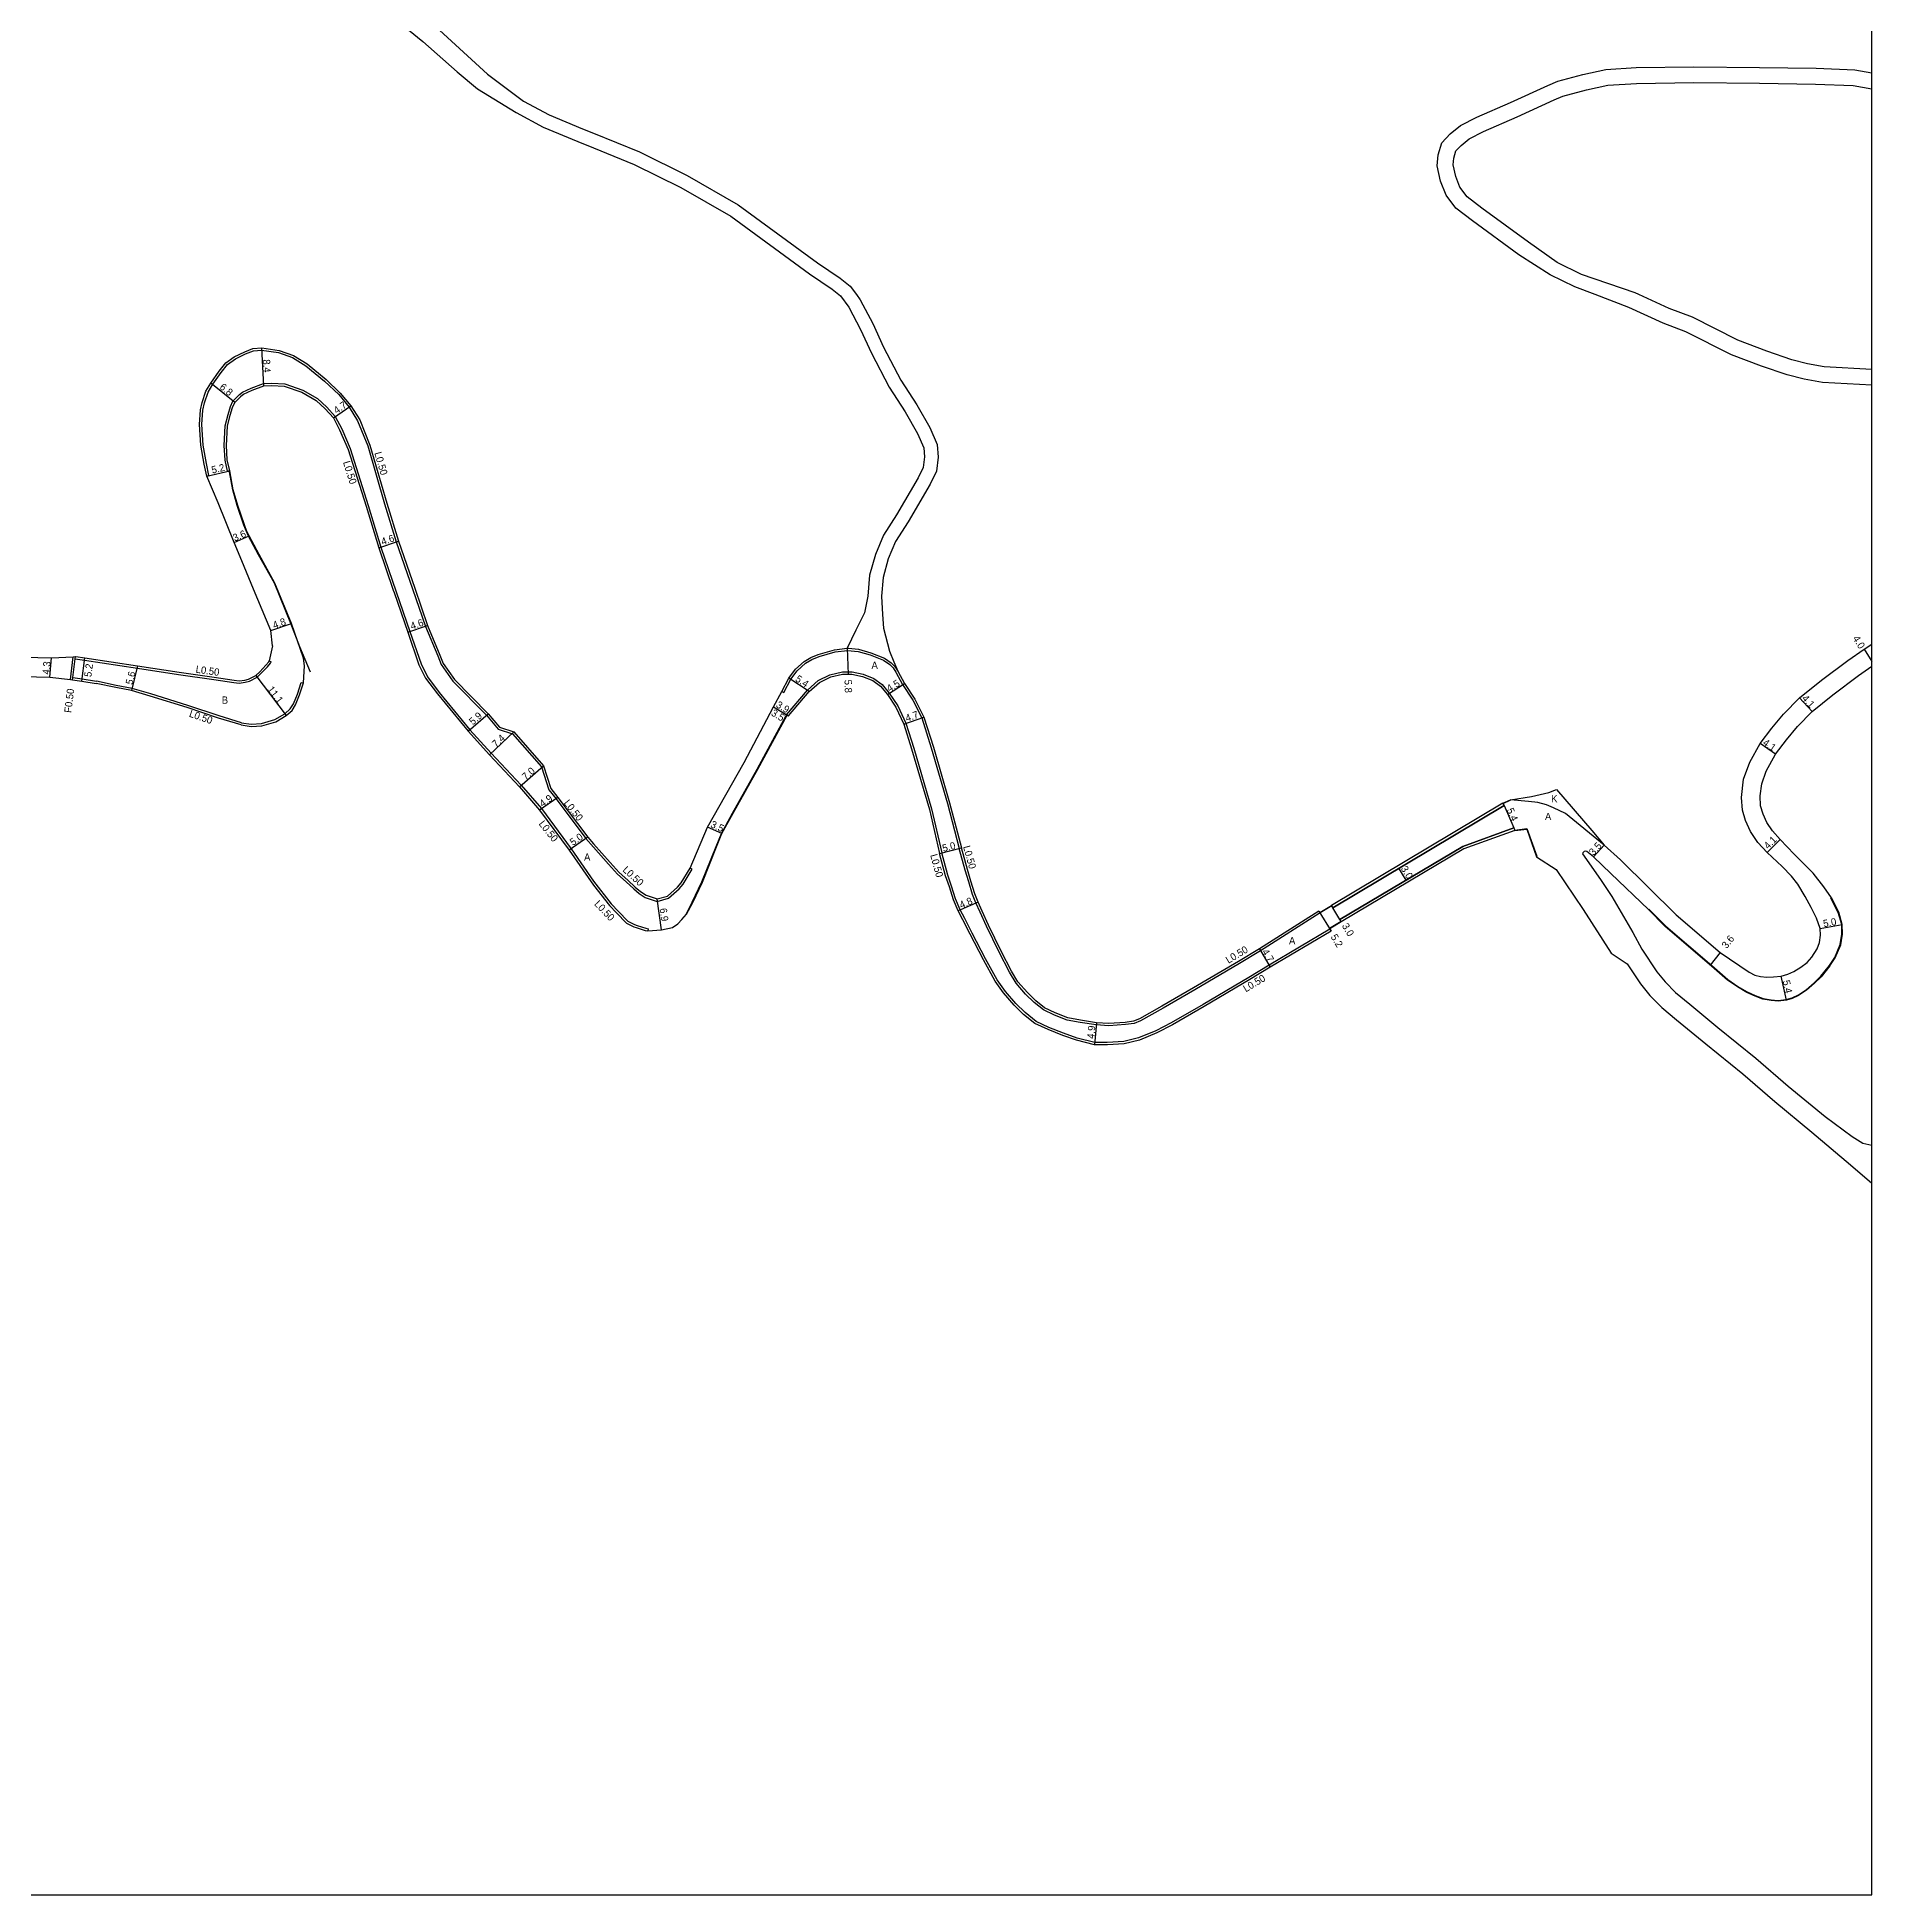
# Model space of a CAD drawing. Header units: metres. Extents: x -17600 to -16000, y -79800 to -78600.
# Drawn here: x -16404.9 to -16000, y -79800 to -79389.9 of the extents above; entities that cross this region are included whole.
import ezdxf

# ---------------------------------------------------------------- set-up
doc = ezdxf.new("R2010")
doc.units = ezdxf.units.M
doc.header["$LTSCALE"] = 2.5
for name, color, linetype in [('側溝・桝', 7, 'Continuous'), ('図郭', 7, 'Continuous'), ('幅員', 7, 'Continuous'), ('歩道・分離帯・安全施設', 7, 'Continuous'), ('舗装', 7, 'Continuous'), ('道路', 7, 'Continuous')]:
    doc.layers.add(name, color=color, linetype=linetype)
doc.styles.get("Standard").update_dxf_attribs({"font": ''})
doc.styles.get('Standard').set_extended_font_data('@MS PGothic')

msp = doc.modelspace()

# ---------------------------------------------------------------- linework, layer by layer
at = {"layer": '側溝・桝'}
for points in [[(-16367.49, -79486.83), (-16367.01, -79486.68), (-16367.59, -79484.06), (-16368.27, -79479.97), (-16368.61, -79475.44), (-16368.36, -79472.29), (-16368.03, -79470.69), (-16367.22, -79468.32), (-16366.19, -79466.56), (-16364.35, -79463.97), (-16362.93, -79462.21), (-16361.16, -79460.95), (-16358.92, -79459.85), (-16357.18, -79459.18), (-16355.39, -79459.01), (-16351.63, -79459.58), (-16348.57, -79460.64), (-16345.66, -79462.46), (-16341.49, -79465.85), (-16338.38, -79468.85), (-16336.1, -79471.61), (-16334.2, -79474.66), (-16331.98, -79480.15), (-16328.26, -79492.94), (-16325.68, -79501.35), (-16322.07, -79511.72), (-16319.23, -79520.01), (-16316.52, -79526.53), (-16315.75, -79528.41), (-16313.2, -79532.07), (-16305.76, -79539.63), (-16303.15, -79542.71), (-16300, -79543.72), (-16293.62, -79551.03), (-16291.98, -79556.05), (-16290.41, -79558.04), (-16283.8, -79566.84)], [(-16362.42, -79485.67), (-16362.91, -79485.77), (-16363.46, -79483.29), (-16363.63, -79480.11), (-16363.43, -79475.74), (-16362.81, -79473.22), (-16362.27, -79471.49), (-16361.75, -79470.29), (-16360.34, -79468.87), (-16360.28, -79468.82), (-16359.62, -79468.33), (-16357.67, -79467.41), (-16355, -79466.4), (-16353.12, -79466.32), (-16350.3, -79466.49), (-16346.28, -79467.86), (-16343.07, -79469.71), (-16340.97, -79471.65), (-16339.14, -79473.7), (-16337.72, -79476.43), (-16335.82, -79480.76), (-16331.85, -79493.35), (-16329.08, -79502.54), (-16325.68, -79512.39), (-16322.65, -79521.15), (-16320.2, -79528.29), (-16318.76, -79531.17), (-16316.18, -79534.59), (-16309.46, -79542.84), (-16304.73, -79548.02), (-16298.07, -79555.07), (-16293.64, -79560.23), (-16287.1, -79569.1), (-16282.14, -79576.27)], [(-16397.6, -79531.72), (-16396.98, -79526.69)], [(-16397.11, -79531.79), (-16397.05, -79531.29), (-16396.53, -79527.14), (-16396.47, -79526.66)], [(-16240.55, -79534.36), (-16240.12, -79534.61), (-16238.62, -79531.69), (-16237.16, -79529.81), (-16235.35, -79528.15), (-16233.94, -79527.35), (-16232.35, -79526.67), (-16228.84, -79525.65), (-16226.11, -79525.3)], [(-16226.17, -79524.81), (-16225.88, -79524.82), (-16223.64, -79525.04), (-16220.94, -79525.83), (-16217.9, -79527.04), (-16216.42, -79528.06), (-16215.62, -79528.84), (-16214.94, -79529.88)], [(-16226.11, -79525.3), (-16223.73, -79525.54), (-16221.11, -79526.31), (-16218.14, -79527.49), (-16216.74, -79528.45), (-16216.01, -79529.16), (-16215.39, -79530.1), (-16213.92, -79532.85), (-16211.66, -79536.3), (-16209.69, -79540.2), (-16207.58, -79546.78), (-16204.04, -79559.11), (-16201.41, -79569.02)], [(-16396.53, -79527.14), (-16394.47, -79527.43), (-16382.82, -79529.24), (-16373.7, -79530.63), (-16365.96, -79531.71), (-16361.52, -79532.38), (-16360.31, -79532.52), (-16358.99, -79532.35), (-16358.09, -79532.11), (-16356.39, -79531.25), (-16355.47, -79530.36), (-16354.06, -79528.9), (-16353.41, -79528.12), (-16353.27, -79527.86)], [(-16353.72, -79527.62), (-16353.27, -79527.86)], [(-16239.43, -79539.59), (-16239.54, -79539.52), (-16234.9, -79534.05), (-16232.53, -79531.95), (-16229.95, -79530.7), (-16227.21, -79530.04), (-16225.97, -79530.05), (-16225.07, -79530.06), (-16222.62, -79530.58), (-16220.24, -79531.54), (-16218.46, -79532.85), (-16216.88, -79534.71), (-16214.96, -79537.57), (-16213.19, -79541.4), (-16211.44, -79546.91), (-16207.54, -79560.28), (-16205.28, -79570.01)], [(-16397.05, -79531.29), (-16397.03, -79531.3), (-16395.03, -79531.59), (-16391.8, -79532.08)], [(-16359.82, -79541.28), (-16364.76, -79539.77), (-16371.69, -79537.45), (-16379.84, -79534.92), (-16383.97, -79533.69), (-16387.5, -79533.02), (-16391.8, -79532.08)], [(-16359.82, -79541.28), (-16357.7, -79541.57), (-16355.42, -79541.43), (-16352.49, -79540.59), (-16350.28, -79539.28), (-16349.06, -79538.23), (-16348.36, -79537.09), (-16347.48, -79534.98), (-16346.67, -79532.38), (-16346.17, -79532.47)], [(-16283.8, -79566.84), (-16282.14, -79568.74)], [(-16282.14, -79568.74), (-16278.83, -79572.47), (-16276.81, -79574.67), (-16274.91, -79576.4), (-16273.24, -79577.92), (-16272.05, -79578.94), (-16270.77, -79579.82), (-16268.1, -79580.7), (-16265.61, -79580), (-16263.26, -79577.93), (-16262.37, -79576.9), (-16260.37, -79573.61), (-16260.82, -79573.38)], [(-16154.61, -79607.52), (-16158.03, -79609.26), (-16161.82, -79610.85), (-16165.08, -79611.65), (-16168.74, -79611.85), (-16171.47, -79611.86), (-16175.42, -79610.89), (-16178.39, -79609.81), (-16181.62, -79608.56), (-16184.45, -79607.2), (-16186.87, -79605.26), (-16188.94, -79603.23), (-16191.24, -79600.6), (-16193.04, -79598.04), (-16195.66, -79593.39), (-16198.55, -79587.73), (-16200.16, -79584.52), (-16201.22, -79582.54), (-16202.23, -79580.18), (-16203.13, -79577.36), (-16203.97, -79574.95), (-16205.28, -79570.01)], [(-16121.78, -79583.25), (-16134.92, -79591.63), (-16139.55, -79594.41), (-16149.43, -79600.23), (-16156.43, -79604.3), (-16161.45, -79607.09), (-16162.84, -79607.63), (-16164.73, -79607.91), (-16168.38, -79608.19), (-16171.22, -79607.97), (-16174.72, -79607.44), (-16177.6, -79606.9), (-16180.42, -79605.8), (-16182.84, -79604.64), (-16184.88, -79603.02), (-16186.76, -79601.17), (-16188.89, -79598.73), (-16190.32, -79596.36), (-16192.6, -79591.92), (-16195.43, -79586.16), (-16196.8, -79583.06), (-16197.73, -79581.05), (-16198.47, -79579.22), (-16199.32, -79576.38), (-16200.1, -79573.81), (-16201.41, -79569.02)], [(-16282.14, -79576.27), (-16278.22, -79581.28), (-16276.66, -79582.92), (-16274.56, -79585.1), (-16273.07, -79585.83), (-16272.53, -79586.03), (-16270.59, -79586.65), (-16270.08, -79586.74), (-16270.12, -79587.24)], [(-16121.85, -79583.14), (-16121.78, -79583.25)], [(-16119.61, -79586.85), (-16133.05, -79594.82), (-16137.52, -79597.51), (-16147.61, -79603.44), (-16154.61, -79607.52)]]:
    msp.add_lwpolyline(points, dxfattribs=at)
at = {"layer": '図郭'}
msp.add_lwpolyline([(-16800, -79800), (-16000, -79800), (-16000, -79200), (-16800, -79200)], close=True, dxfattribs=at)
at = {"layer": '幅員'}
for points in [[(-16354.9, -79466.89), (-16355.38, -79458.51)], [(-16361.33, -79470.58), (-16366.61, -79466.29)], [(-16339.56, -79473.99), (-16335.69, -79471.32)], [(-16367.49, -79486.83), (-16362.42, -79485.67)], [(-16361.47, -79501.47), (-16358.17, -79500.04)], [(-16329.55, -79502.69), (-16325.21, -79501.19)], [(-16353.34, -79520.93), (-16348.81, -79519.34)], [(-16323.12, -79521.31), (-16318.77, -79519.83)], [(-16226.17, -79524.81), (-16225.97, -79530.55)], [(-16001.7, -79525.06), (-16000, -79527.74)], [(-16402.14, -79531.25), (-16401.79, -79526.96)], [(-16395.1, -79532.08), (-16394.4, -79526.93)], [(-16382.75, -79528.74), (-16384.09, -79534.18)], [(-16356.69, -79530.84), (-16349.98, -79539.69)], [(-16234.54, -79534.4), (-16239.05, -79531.42)], [(-16217.28, -79535.01), (-16213.49, -79532.59)], [(-16242.45, -79537.77), (-16239.11, -79539.78)], [(-16242.45, -79537.77), (-16239.43, -79539.59)], [(-16015.94, -79535.74), (-16013.19, -79538.78)], [(-16309.84, -79543.17), (-16305.39, -79539.29)], [(-16305.11, -79548.35), (-16299.7, -79543.29)], [(-16213.66, -79541.58), (-16209.22, -79540.01)], [(-16021.29, -79548.19), (-16024.65, -79545.84)], [(-16298.44, -79555.39), (-16293.17, -79550.79)], [(-16290.02, -79557.74), (-16294.03, -79560.55)], [(-16081.17, -79559.54), (-16079.02, -79564.5)], [(-16283.41, -79566.53), (-16287.5, -79569.39)], [(-16253.8, -79565.74), (-16256.99, -79564.31)], [(-16020.22, -79567.04), (-16023.11, -79569.95)], [(-16205.77, -79570.12), (-16200.93, -79568.89)], [(-16059.11, -79568.28), (-16061.45, -79570.89)], [(-16102.81, -79576.01), (-16104.37, -79573.4)], [(-16267.17, -79587.01), (-16268.09, -79580.17)], [(-16197.27, -79580.85), (-16201.67, -79582.76)], [(-16122.04, -79582.83), (-16119.35, -79587.27)], [(-16117.4, -79584.68), (-16118.94, -79582.11)], [(-16011.44, -79586.69), (-16006.53, -79585.78)], [(-16135.18, -79591.2), (-16132.79, -79595.25)], [(-16033.46, -79591.98), (-16035.68, -79594.75)], [(-16018.87, -79602.49), (-16020.02, -79597.21)], [(-16171.16, -79607.48), (-16171.53, -79612.36)]]:
    msp.add_lwpolyline(points, dxfattribs=at)
at = {"layer": '歩道・分離帯・安全施設'}
for points in [[(-16344.59, -79530.08), (-16346.92, -79524.49), (-16348.94, -79519.38), (-16352.56, -79510.48), (-16356.07, -79504.21), (-16358.29, -79500.1), (-16358.74, -79499.09), (-16359.32, -79497.66), (-16360.76, -79493.34), (-16361.77, -79489.87), (-16361.78, -79489.87), (-16362.51, -79485.91)], [(-16261.72, -79583.5), (-16260.33, -79580.89), (-16258.21, -79576.38), (-16255.08, -79568.59), (-16253.91, -79565.69), (-16251.45, -79561.2), (-16246, -79551.49), (-16239.59, -79539.66)], [(-16079.73, -79558.4), (-16081.42, -79559.15)], [(-16078.82, -79564.96), (-16076.11, -79564.63)], [(-16076.11, -79564.63), (-16073.96, -79570.7)], [(-16049.24, -79582.39), (-16045.49, -79586.16), (-16035.32, -79594.89), (-16031.79, -79597.98), (-16029.6, -79599.46), (-16027.53, -79600.68), (-16025.73, -79601.51), (-16024, -79602.15), (-16022.19, -79602.45), (-16020.64, -79602.6), (-16018.9, -79602.36), (-16017.6, -79602.02), (-16016.22, -79601.35), (-16014.51, -79600.22), (-16012.7, -79598.7), (-16011.28, -79597.25), (-16009.38, -79594.87), (-16008.2, -79593.12), (-16006.96, -79590.26), (-16006.59, -79587.93), (-16006.65, -79585.8), (-16007.4, -79583.17), (-16009.05, -79580.02)], [(-16119.18, -79581.7), (-16121.78, -79583.26)], [(-16119.73, -79586.65), (-16117.16, -79585.09)]]:
    msp.add_lwpolyline(points, dxfattribs=at)
at = {"layer": '舗装'}
for points in [[(-16226.17, -79524.81), (-16225.88, -79524.82), (-16223.64, -79525.04), (-16220.94, -79525.83), (-16217.9, -79527.04), (-16216.42, -79528.06), (-16215.62, -79528.84), (-16214.94, -79529.88)], [(-16059.11, -79568.28), (-16067.58, -79561.28), (-16070.25, -79560.03), (-16071.79, -79559.43), (-16073.75, -79558.9), (-16075.76, -79558.64), (-16079.78, -79558.28)]]:
    msp.add_lwpolyline(points, dxfattribs=at)
at = {"layer": '道路'}
for points in [[(-16324.99, -79386.74), (-16319.8, -79390.92), (-16312.25, -79397.6), (-16307.73, -79401.36), (-16299.18, -79406.58), (-16293.24, -79409.81), (-16285.61, -79412.95), (-16282.14, -79414.37)], [(-16316.98, -79387.56), (-16305.56, -79398.12), (-16297.56, -79404.05), (-16291.95, -79407.09), (-16284.54, -79410.15), (-16282.14, -79411.13)], [(-16061.08, -79446.77), (-16065.53, -79445.07), (-16070.97, -79442.41), (-16077.92, -79437.99), (-16088.14, -79430.49), (-16091.79, -79427.7), (-16093.98, -79424.8), (-16095.19, -79421.74), (-16095.92, -79418.34), (-16095.75, -79415.94), (-16094.88, -79413.29), (-16093.09, -79411.27), (-16090.76, -79409.42), (-16087.21, -79407.58), (-16079.72, -79404.37), (-16071.51, -79400.61), (-16069.34, -79399.65), (-16063.78, -79398.15), (-16058.72, -79397.05), (-16052.03, -79396.65), (-16039.29, -79396.47), (-16024.81, -79396.63), (-16012.32, -79396.79), (-16003.75, -79397.15), (-16000, -79397.8)], [(-16051.41, -79446.77), (-16052.23, -79446.39), (-16064.07, -79442.33), (-16069.44, -79439.7), (-16075.79, -79435.23), (-16086.08, -79427.67), (-16089.28, -79425.21), (-16090.9, -79423.07), (-16091.83, -79420.72), (-16092.39, -79418.09), (-16092.29, -79416.62), (-16091.78, -79415.07), (-16090.67, -79413.82), (-16088.85, -79412.38), (-16085.71, -79410.75), (-16078.29, -79407.56), (-16070.1, -79403.81), (-16068.18, -79402.96), (-16062.96, -79401.55), (-16058.24, -79400.53), (-16051.91, -79400.14), (-16039.27, -79399.97), (-16024.78, -79400.13), (-16012.4, -79400.29), (-16004.12, -79400.64), (-16000, -79401.35)], [(-16282.14, -79411.13), (-16271.96, -79415.29), (-16261.44, -79420.47), (-16250.22, -79426.93), (-16232.71, -79439.73), (-16227.72, -79443.16), (-16225.49, -79444.9), (-16224.09, -79446.77)], [(-16282.14, -79414.37), (-16273.19, -79418.03), (-16262.85, -79423.12), (-16251.85, -79429.45), (-16234.45, -79442.17), (-16229.49, -79445.59), (-16227.97, -79446.77)], [(-16227.97, -79446.77), (-16227.65, -79447.02), (-16225.79, -79449.51), (-16223.2, -79454.45), (-16220.79, -79459.66), (-16216.92, -79467.21), (-16213.33, -79472.64), (-16210.61, -79477.42), (-16209.24, -79480.56), (-16209.1, -79482.6), (-16209.38, -79484.94), (-16210.45, -79487.22), (-16215.28, -79495.35), (-16218.16, -79499.9), (-16219.91, -79504.12), (-16221.19, -79508.72), (-16221.57, -79513.3), (-16222.35, -79516.98), (-16224.22, -79520.83), (-16226.17, -79524.81)], [(-16224.09, -79446.77), (-16223.25, -79447.9), (-16220.51, -79453.13), (-16218.1, -79458.34), (-16214.32, -79465.69), (-16210.77, -79471.07), (-16207.92, -79476.08), (-16206.28, -79479.84), (-16206.09, -79482.68), (-16206.46, -79485.77), (-16207.8, -79488.63), (-16212.72, -79496.92), (-16215.49, -79501.28), (-16217.07, -79505.1), (-16218.22, -79509.25), (-16218.56, -79513.35), (-16218.36, -79517.35), (-16218.12, -79520.38), (-16216.83, -79525.46), (-16215.82, -79527.8)], [(-16000, -79466.78), (-16010.89, -79466.16), (-16014.97, -79465.46), (-16018.66, -79464.51), (-16024.38, -79462.57), (-16031, -79460.04), (-16041.02, -79454.96), (-16046.08, -79453.06), (-16053.61, -79449.61), (-16061.08, -79446.77)], [(-16000, -79463.28), (-16010.49, -79462.68), (-16014.23, -79462.04), (-16017.66, -79461.15), (-16023.2, -79459.28), (-16029.58, -79456.84), (-16039.6, -79451.76), (-16044.74, -79449.83), (-16051.41, -79446.77)], [(-16363.28, -79461.84), (-16361.42, -79460.52), (-16359.13, -79459.39), (-16357.3, -79458.69), (-16355.38, -79458.51), (-16351.51, -79459.09), (-16348.35, -79460.19), (-16345.37, -79462.05), (-16341.16, -79465.48), (-16338.02, -79468.51)], [(-16364.99, -79492.71), (-16367.49, -79486.83), (-16368.07, -79484.18), (-16368.77, -79480.03), (-16369.11, -79475.44), (-16368.86, -79472.22), (-16368.51, -79470.55), (-16367.68, -79468.12), (-16366.61, -79466.29), (-16364.74, -79463.67), (-16363.28, -79461.84)], [(-16361.65, -79489.84), (-16362.42, -79485.67), (-16362.96, -79483.22), (-16363.13, -79480.1), (-16362.94, -79475.81), (-16362.32, -79473.35), (-16361.81, -79471.67), (-16361.33, -79470.58), (-16359.99, -79469.23), (-16359.96, -79469.21)], [(-16359.96, -79469.21), (-16359.36, -79468.76), (-16357.48, -79467.87), (-16354.9, -79466.89), (-16353.13, -79466.82), (-16350.39, -79466.99), (-16346.49, -79468.32), (-16343.37, -79470.12), (-16341.33, -79472)], [(-16338.02, -79468.51), (-16335.69, -79471.32), (-16333.75, -79474.44), (-16331.5, -79479.99), (-16327.78, -79492.81), (-16325.21, -79501.19), (-16321.6, -79511.55), (-16318.77, -79519.83), (-16316.06, -79526.34), (-16315.31, -79528.17), (-16312.81, -79531.76), (-16305.39, -79539.29), (-16302.87, -79542.27)], [(-16341.33, -79472), (-16339.56, -79473.99), (-16338.17, -79476.65), (-16336.29, -79480.94), (-16332.33, -79493.5), (-16329.55, -79502.69), (-16326.35, -79511.98), (-16326.16, -79512.54), (-16323.12, -79521.31), (-16320.66, -79528.49), (-16319.19, -79531.43), (-16316.57, -79534.9), (-16309.84, -79543.17), (-16305.11, -79548.35)], [(-16359.93, -79541.77), (-16357.72, -79542.07), (-16355.34, -79541.93), (-16352.29, -79541.05), (-16349.98, -79539.69), (-16348.68, -79538.56), (-16347.91, -79537.32), (-16347, -79535.15), (-16346.17, -79532.47), (-16345.89, -79528.72), (-16346.16, -79526.99), (-16348.81, -79519.34), (-16352.44, -79510.43), (-16355.95, -79504.15), (-16358.17, -79500.04), (-16358.62, -79499.04), (-16359.2, -79497.61), (-16360.64, -79493.3), (-16361.65, -79489.84)], [(-16353.34, -79520.93), (-16357.15, -79511.77), (-16359.77, -79505.5), (-16361.47, -79501.47), (-16364.99, -79492.71)], [(-16432.06, -79521.81), (-16430.46, -79523.61), (-16427.66, -79525.7), (-16425.92, -79526.66), (-16423.57, -79528.02), (-16420.26, -79529.48), (-16416.19, -79530.62), (-16410.96, -79531.02), (-16402.14, -79531.25), (-16397.6, -79531.72), (-16397.11, -79531.79), (-16395.1, -79532.08), (-16391.89, -79532.58)], [(-16352.96, -79524.3), (-16353.34, -79520.93)], [(-16414.58, -79526.43), (-16410.74, -79526.72), (-16401.79, -79526.96), (-16396.98, -79526.69), (-16396.47, -79526.66), (-16396.42, -79526.66)], [(-16396.42, -79526.66), (-16394.4, -79526.93), (-16382.75, -79528.74), (-16373.62, -79530.14), (-16365.89, -79531.21), (-16361.46, -79531.89), (-16360.31, -79532.01), (-16359.09, -79531.85), (-16358.27, -79531.64), (-16356.69, -79530.84), (-16355.82, -79530.01), (-16354.43, -79528.57), (-16353.83, -79527.84), (-16353.72, -79527.62)], [(-16352.96, -79524.3), (-16353.72, -79527.62)], [(-16237.54, -79529.48), (-16235.64, -79527.74), (-16234.16, -79526.9), (-16232.52, -79526.2), (-16228.94, -79525.16), (-16226.17, -79524.81)], [(-16079.78, -79558.28), (-16075.14, -79557.53), (-16071.31, -79556.67), (-16069.63, -79556.01), (-16061.82, -79565.06), (-16059.11, -79568.28), (-16055.47, -79571.56), (-16043.19, -79583.69), (-16033.46, -79591.98), (-16027.04, -79596.32), (-16025.83, -79596.96), (-16024.61, -79597.31), (-16023.16, -79597.45), (-16021.67, -79597.39), (-16020.02, -79597.21), (-16018.55, -79596.76), (-16017.21, -79596.15), (-16015.64, -79595.2), (-16014.26, -79594.19), (-16013.22, -79593.01), (-16012.1, -79591.2), (-16011.57, -79589.8), (-16011.36, -79588.2), (-16011.44, -79586.69), (-16012.25, -79584.44), (-16013.42, -79582.04), (-16014.72, -79579.6), (-16016.31, -79576.92), (-16017.7, -79575.11), (-16019.76, -79572.99), (-16023.11, -79569.95), (-16025.16, -79567.72), (-16026.81, -79565.27), (-16027.88, -79562.85), (-16028.52, -79560.56), (-16028.79, -79557.79), (-16028.34, -79553.75), (-16026.93, -79550), (-16024.65, -79545.84), (-16022.06, -79542.46), (-16019.47, -79539.35), (-16015.94, -79535.74), (-16011.11, -79531.89), (-16005.3, -79527.52), (-16001.7, -79525.06), (-16000, -79523.9)], [(-16248.91, -79550.04), (-16242.45, -79537.77), (-16240.55, -79534.36), (-16239.05, -79531.42), (-16237.54, -79529.48)], [(-16232.26, -79532.37), (-16229.78, -79531.17), (-16227.16, -79530.54), (-16225.97, -79530.55), (-16225.13, -79530.56), (-16222.77, -79531.07), (-16220.49, -79531.98), (-16218.8, -79533.22), (-16217.28, -79535.01), (-16215.4, -79537.81), (-16213.66, -79541.58), (-16211.92, -79547.05), (-16208.02, -79560.41), (-16205.77, -79570.12)], [(-16215.82, -79527.8), (-16214.94, -79529.88), (-16213.49, -79532.59), (-16211.22, -79536.04), (-16209.22, -79540.01), (-16207.11, -79546.63), (-16203.55, -79558.98), (-16200.93, -79568.89)], [(-16020.22, -79567.04), (-16021.93, -79565.17), (-16023.21, -79563.28), (-16024.01, -79561.46), (-16024.54, -79559.61), (-16024.68, -79557.44), (-16024.26, -79554.74), (-16023.34, -79552), (-16021.29, -79548.19), (-16018.86, -79545.02), (-16016.42, -79542.09), (-16013.19, -79538.78), (-16008.6, -79535.13), (-16002.91, -79530.85), (-16000, -79528.76)], [(-16359.93, -79541.77), (-16364.91, -79540.25), (-16371.84, -79537.93), (-16379.98, -79535.4), (-16384.09, -79534.18), (-16387.6, -79533.51), (-16391.89, -79532.58)], [(-16245.88, -79551.55), (-16239.43, -79539.59), (-16239.11, -79539.78), (-16234.54, -79534.4), (-16232.26, -79532.37)], [(-16302.87, -79542.27), (-16299.7, -79543.29), (-16293.17, -79550.79), (-16291.53, -79555.82), (-16290.02, -79557.74)], [(-16305.11, -79548.35), (-16298.44, -79555.39), (-16294.03, -79560.55)], [(-16265.84, -79579.54), (-16263.62, -79577.58), (-16262.78, -79576.6), (-16260.82, -79573.38), (-16256.99, -79564.31), (-16248.91, -79550.04)], [(-16254.96, -79568.64), (-16253.8, -79565.74), (-16251.34, -79561.26), (-16245.88, -79551.55)], [(-16290.02, -79557.74), (-16283.41, -79566.53), (-16282.14, -79567.99)], [(-16081.48, -79559.03), (-16081.17, -79559.54), (-16118.94, -79582.11), (-16119.25, -79581.59)], [(-16081.48, -79559.03), (-16079.78, -79558.28)], [(-16294.03, -79560.55), (-16287.5, -79569.39), (-16282.14, -79577.16)], [(-16117.1, -79585.2), (-16117.4, -79584.68), (-16090.3, -79568.58), (-16079.02, -79564.5), (-16078.81, -79565.09)], [(-16078.81, -79565.09), (-16076.14, -79564.77)], [(-16076.14, -79564.77), (-16073.99, -79570.84), (-16069.68, -79573.69), (-16063.68, -79582.48), (-16057.5, -79592.16), (-16054, -79594.5), (-16051.06, -79598.9), (-16049.01, -79601.5), (-16046.33, -79604.14), (-16043.08, -79606.85), (-16036.67, -79612.12), (-16028.51, -79618.8), (-16021.38, -79624.91), (-16013.21, -79631.62), (-16004.7, -79638.89), (-16000, -79642.91)], [(-16009.28, -79594.96), (-16008.08, -79593.18), (-16006.84, -79590.3), (-16006.46, -79587.94), (-16006.53, -79585.78), (-16007.28, -79583.12), (-16008.94, -79579.96), (-16010.59, -79577.46), (-16012.96, -79574.5), (-16014.82, -79572.62), (-16017.11, -79570.26), (-16020.22, -79567.04)], [(-16282.14, -79567.99), (-16278.46, -79572.14), (-16276.45, -79574.32), (-16274.58, -79576.03), (-16272.91, -79577.54), (-16271.75, -79578.54), (-16270.55, -79579.36)], [(-16264.69, -79586.44), (-16263.54, -79585.64), (-16262.62, -79584.72), (-16261.6, -79583.55), (-16260.21, -79580.95), (-16258.09, -79576.43), (-16254.96, -79568.64)], [(-16154.36, -79607.95), (-16157.82, -79609.71), (-16161.66, -79611.33), (-16165.01, -79612.14), (-16168.73, -79612.35), (-16171.53, -79612.36), (-16175.56, -79611.37), (-16178.56, -79610.28), (-16181.82, -79609.02), (-16184.72, -79607.63), (-16187.2, -79605.64), (-16189.3, -79603.58), (-16191.64, -79600.91), (-16193.46, -79598.31), (-16196.1, -79593.63), (-16198.99, -79587.96), (-16200.6, -79584.75), (-16201.67, -79582.76), (-16202.7, -79580.36), (-16203.6, -79577.52), (-16204.44, -79575.1), (-16205.77, -79570.12)], [(-16122.04, -79582.83), (-16135.18, -79591.2), (-16139.81, -79593.98), (-16149.69, -79599.79), (-16156.68, -79603.87), (-16161.67, -79606.63), (-16162.97, -79607.15), (-16164.78, -79607.41), (-16168.38, -79607.69), (-16171.16, -79607.48), (-16174.64, -79606.95), (-16177.46, -79606.41), (-16180.23, -79605.34), (-16182.58, -79604.22), (-16184.54, -79602.64), (-16186.39, -79600.82), (-16188.49, -79598.43), (-16189.88, -79596.12), (-16192.16, -79591.7), (-16194.98, -79585.95), (-16196.34, -79582.86), (-16197.27, -79580.85), (-16198, -79579.05), (-16198.84, -79576.24), (-16199.62, -79573.67), (-16200.93, -79568.89)], [(-16063.3, -79569.6), (-16063.52, -79569.71), (-16063.78, -79569.98), (-16063.86, -79570.24), (-16059.9, -79575.91)], [(-16061.45, -79570.89), (-16062.93, -79569.7), (-16063.3, -79569.6)], [(-16061.45, -79570.89), (-16057.58, -79574.53), (-16049.33, -79582.48)], [(-16059.9, -79575.91), (-16057.36, -79579.64), (-16052.78, -79587.54), (-16050.75, -79591.26), (-16047.42, -79596.25), (-16045.65, -79598.49), (-16043.31, -79600.8), (-16040.2, -79603.4), (-16033.98, -79608.51), (-16025.64, -79615.34), (-16018.49, -79621.46), (-16010.32, -79628.17), (-16004.37, -79632.58), (-16001.97, -79634.1), (-16000, -79634.51)], [(-16282.14, -79577.16), (-16278.6, -79581.61), (-16277.03, -79583.27), (-16274.86, -79585.51), (-16273.27, -79586.29), (-16272.69, -79586.5), (-16270.71, -79587.14), (-16270.12, -79587.24)], [(-16270.55, -79579.36), (-16268.09, -79580.17), (-16265.84, -79579.54)], [(-16122.04, -79582.83), (-16121.85, -79583.14)], [(-16121.85, -79583.14), (-16119.25, -79581.59)], [(-16009.28, -79594.96), (-16011.19, -79597.33), (-16012.62, -79598.79), (-16014.43, -79600.32), (-16016.16, -79601.46), (-16017.55, -79602.14), (-16018.87, -79602.49), (-16020.64, -79602.73), (-16022.2, -79602.58), (-16024.03, -79602.27), (-16025.77, -79601.63), (-16027.59, -79600.79), (-16029.67, -79599.57), (-16031.87, -79598.08), (-16035.41, -79594.99), (-16045.58, -79586.26), (-16049.33, -79582.48)], [(-16270.12, -79587.24), (-16267.17, -79587.01), (-16264.69, -79586.44)], [(-16119.35, -79587.27), (-16132.79, -79595.25), (-16137.26, -79597.94), (-16147.36, -79603.88), (-16154.36, -79607.95)], [(-16117.1, -79585.2), (-16119.66, -79586.76)], [(-16119.66, -79586.76), (-16119.61, -79586.85), (-16119.35, -79587.27)]]:
    msp.add_lwpolyline(points, dxfattribs=at)
for points in [[(-16081.48, -79559.03), (-16119.25, -79581.59), (-16118.94, -79582.11), (-16081.17, -79559.54)], [(-16118.94, -79582.11), (-16081.17, -79559.54), (-16079.02, -79564.5), (-16090.3, -79568.58), (-16117.4, -79584.68)], [(-16117.4, -79584.68), (-16090.3, -79568.58), (-16079.02, -79564.5), (-16078.81, -79565.09), (-16090.04, -79569.13), (-16117.1, -79585.2)]]:
    msp.add_lwpolyline(points, close=True, dxfattribs=at)

# ---------------------------------------------------------------- texts
at = {"layer": '側溝・桝'}
for s, rotation, p in [('L0.50', 286.2012, (-16330.53, -79481.73)), ('L0.50', 287.5044, (-16337.45, -79483.77)), ('L0.50', 352.0878, (-16370.02, -79530.22)), ('F0.50', 82.9745, (-16397.39, -79539.16)), ('L0.50', 341.0174, (-16371.52, -79539.9)), ('L0.50', 308.5989, (-16288.82, -79559.04)), ('L0.50', 308.337, (-16294.33, -79563.63)), ('L0.50', 285.3301, (-16207.84, -79570.5)), ('L0.50', 285.3301, (-16200.58, -79568.63)), ('L0.50', 317.5033, (-16275.84, -79573.93)), ('L0.50', 313.5492, (-16282.09, -79581.39)), ('L0.50', 30.9757, (-16142.01, -79594.49)), ('L0.50', 30.9972, (-16138.16, -79600.81))]:
    msp.add_text(s, height=1.6, rotation=rotation, dxfattribs=at).set_placement(p)
at = {"layer": '幅員'}
for s, rotation, p in [('8.4', 273.2753, (-16355.13, -79461.1)), ('6.8', 320.92, (-16364.81, -79467.43)), ('4.7', 34.5789, (-16338.82, -79473.18)), ('5.2', 12.9129, (-16366.26, -79486.29)), ('3.6', 23.4333, (-16361.33, -79501.3)), ('4.6', 19.0537, (-16328.69, -79502.13)), ('4.8', 19.3515, (-16352.62, -79520.57)), ('4.6', 18.8333, (-16322.25, -79520.75)), ('4.0', 302.3283, (-16004.3, -79522.68)), ('4.3', 85.2795, (-16402.19, -79530.69)), ('5.2', 82.2978, (-16392.99, -79531.24)), ('5.6', 76.1209, (-16383.9, -79532.99)), ('5.4', 326.5094, (-16237.74, -79531.98)), ('11.1', 307.1492, (-16354.22, -79533.93)), ('5.8', 271.9568, (-16226.75, -79531.8)), ('4.5', 32.5721, (-16216.79, -79534.58)), ('5.9', 41.0584, (-16308.75, -79541.88)), ('3.5', 329.0174, (-16243.09, -79539.54)), ('3.9', 329.0174, (-16242.01, -79537.75)), ('4.7', 19.4863, (-16212.99, -79541.09)), ('4.1', 312.116, (-16015.57, -79536)), ('7.4', 43.0796, (-16303.64, -79546.84)), ('4.1', 325.0628, (-16024.23, -79546.02)), ('7.0', 41.1454, (-16297.08, -79554.07)), ('4.9', 34.9886, (-16293.39, -79559.98)), ('3.5', 335.9113, (-16256.46, -79564.28)), ('5.4', 293.4539, (-16080.64, -79560.51)), ('5.0', 34.9886, (-16286.66, -79568.5)), ('5.0', 14.2946, (-16204.92, -79569.8)), ('3.5', 48.1293, (-16061.42, -79570.71)), ('4.1', 45.1715, (-16022.88, -79569.31)), ('3.0', 300.8509, (-16104.04, -79573.46)), ('4.8', 23.4396, (-16200.98, -79582.35)), ('6.9', 277.6041, (-16267.55, -79582.3)), ('5.2', 301.1769, (-16119.51, -79588.54)), ('3.0', 300.8509, (-16117.03, -79586.11)), ('3.6', 51.2505, (-16032.05, -79591.27)), ('5.0', 10.4057, (-16010.58, -79586.43)), ('4.7', 300.562, (-16134.71, -79591.8)), ('5.4', 282.223, (-16019.69, -79598.27)), ('4.9', 85.6192, (-16171.6, -79611.09))]:
    msp.add_text(s, height=1.6, rotation=rotation, dxfattribs=at).set_placement(p)
at = {"layer": '舗装'}
for s, p in [('A', (-16220.79, -79529.38)), ('B', (-16364.19, -79537.07)), ('K', (-16070.78, -79558.84)), ('A', (-16072.14, -79562.77)), ('A', (-16284.23, -79571.73)), ('A', (-16128.64, -79590.18))]:
    msp.add_text(s, height=1.6, dxfattribs=at).set_placement(p)

doc.saveas('drawing.dxf')
